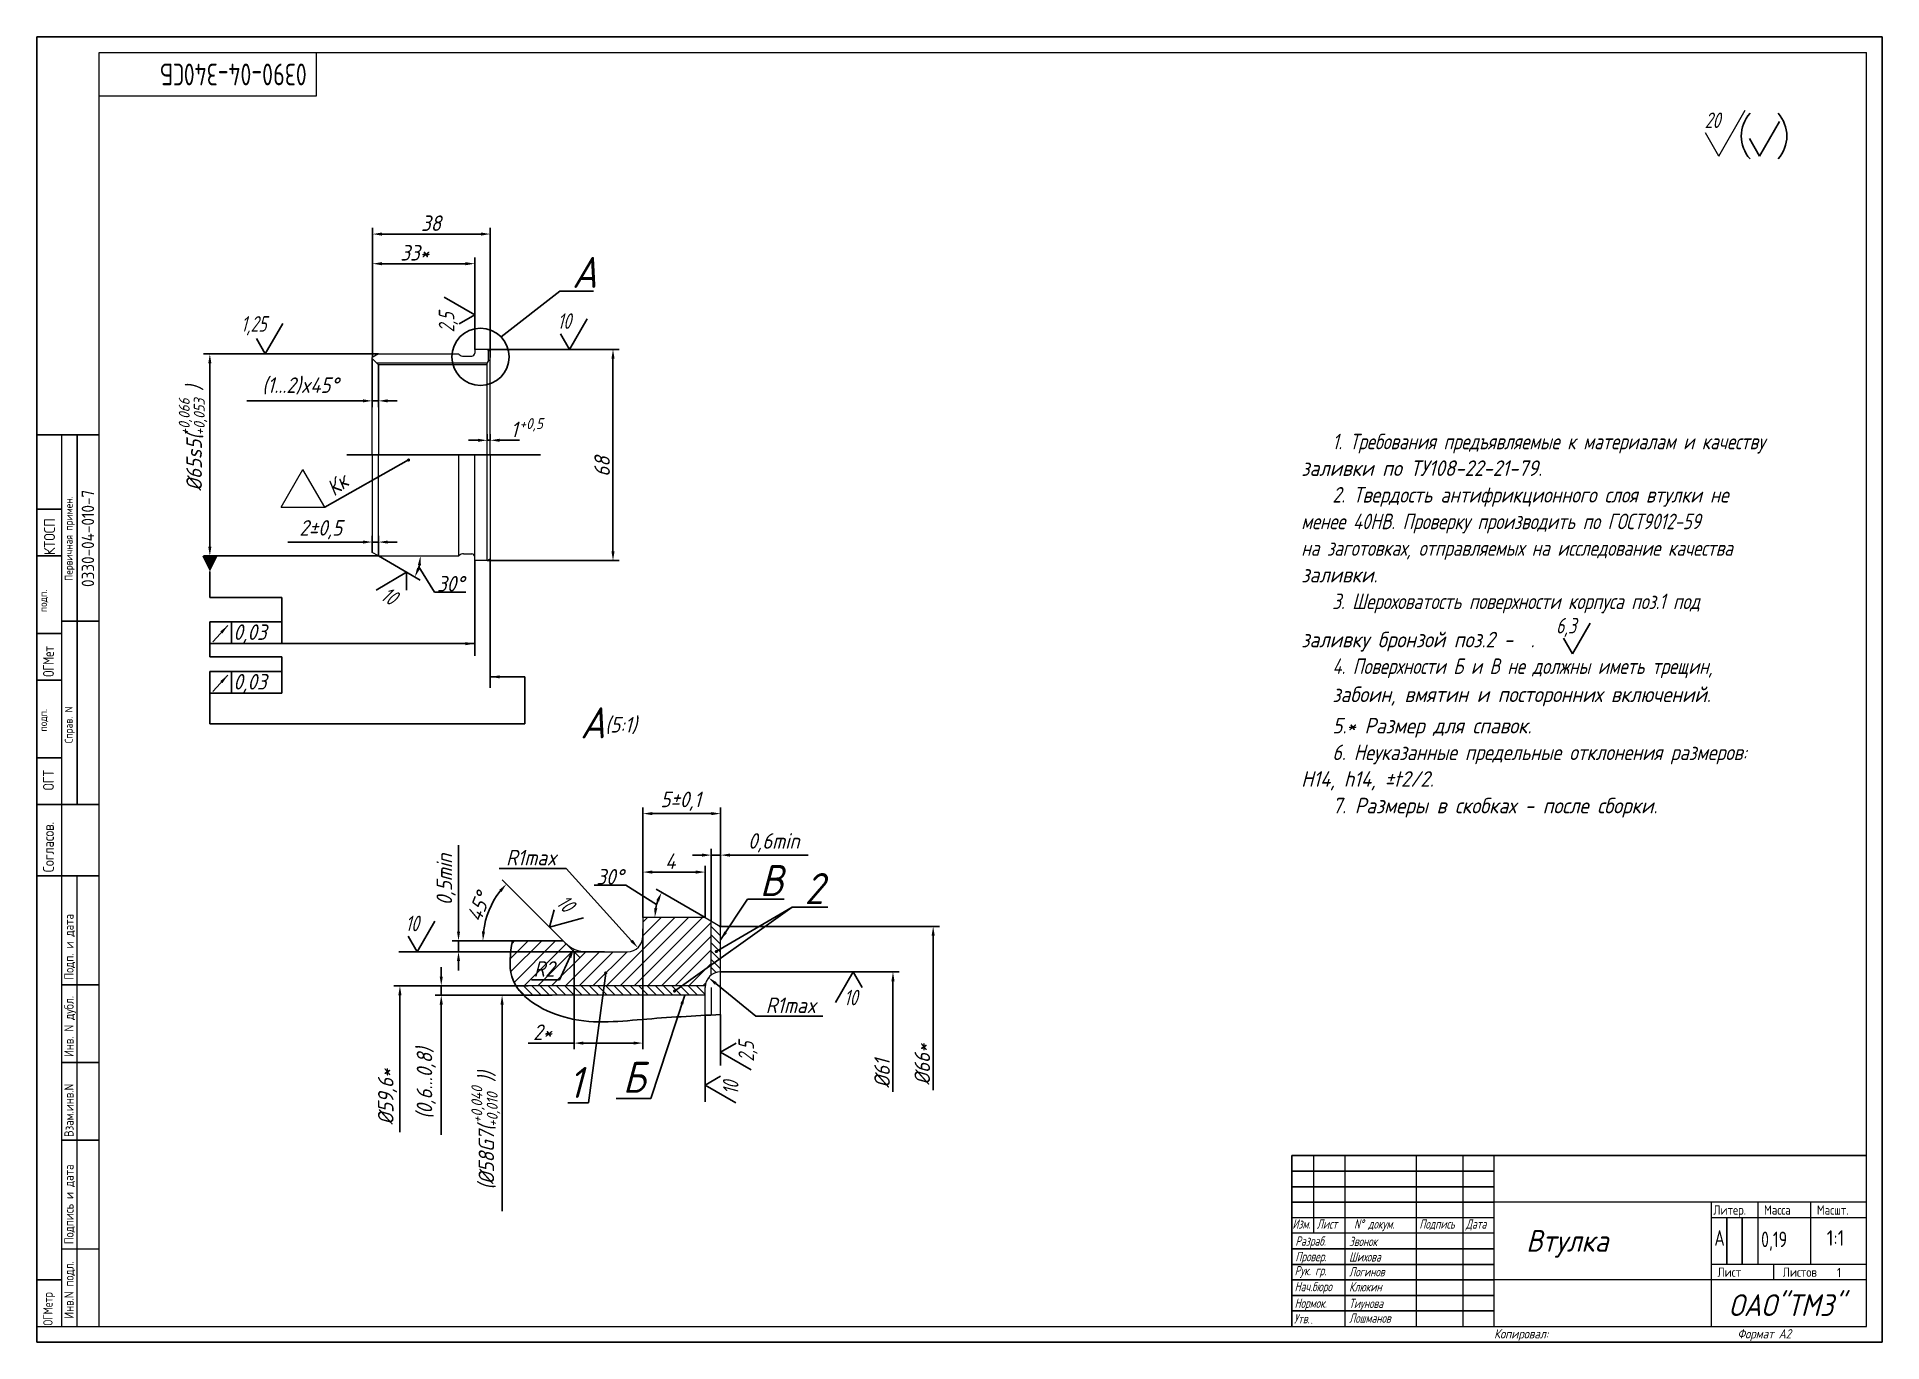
# Model space of a CAD drawing. Extents: x 7767 to 8361, y -579 to -159.
import ezdxf

# ---------------------------------------------------------------- set-up
doc = ezdxf.new("R2010")
doc.units = 0
doc.header["$MEASUREMENT"] = 0
doc.layers.get('0').update_dxf_attribs({"linetype": 'CONTINUOUS'})
doc.layers.get('DEFPOINTS').update_dxf_attribs({"linetype": 'CONTINUOUS'})
doc.layers.add('TOST', color=110, linetype='CONTINUOUS', lineweight=20)
doc.styles.get("Standard").update_dxf_attribs({"font": 'simplex.shx', "width": 0.85, "oblique": 15, "height": 5})
doc.dimstyles.get("Standard").update_dxf_attribs({"dimtxt": 5, "dimasz": 3, "dimexe": 2, "dimexo": 0, "dimgap": 1, "dimtad": 1, "dimdec": 0, "dimdsep": 46, "dimlunit": 6, "dimtxsty": 'STANDARD', "dimcen": 0.09, "dimclrt": 7, "dimadec": 0, "dimazin": 0, "dimtfac": 1, "dimtdec": 0, "dimtmove": 0, "dimatfit": 3, "dimfxl": 1, "dimtolj": 1, "dimtzin": 0, "dimarcsym": 0})

# ---------------------------------------------------------------- blocks, each defined once
blk = doc.blocks.new('*D445')
at = {"color": 0, "lineweight": -2, "transparency": 16777216}
for p, q in [((7875.24, -262.45), (7875.24, -278.03)), ((7877.24, -264.45), (7877.24, -278.03)), ((7872.24, -276.03), (7834.86, -276.03)), ((7877.24, -276.03), (7875.24, -276.03)), ((7880.24, -276.03), (7883.24, -276.03))]:
    blk.add_line(p, q, dxfattribs=at)
at = {"color": 0, "transparency": 16777216}
for points in [[(7872.24, -275.53), (7872.24, -276.53), (7875.24, -276.03)], [(7880.24, -275.53), (7880.24, -276.53), (7877.24, -276.03)]]:
    blk.add_solid(points, dxfattribs=at)
at = {"layer": 'DEFPOINTS', "color": 0, "transparency": 16777216}
for p in [(7875.24, -262.45), (7877.24, -264.45), (7877.24, -276.03)]:
    blk.add_point(p, dxfattribs=at)
at = {"color": 7, "transparency": 16777216, "insert": (7852.05, -271.22), "char_height": 5, "attachment_point": 5}
blk.add_mtext('\\A1;(1...2)x45%%d', dxfattribs=at)
blk = doc.blocks.new('_DOTSMALL')
at = {"color": 0, "linetype": 'ByBlock', "const_width": 0.5}
blk.add_lwpolyline([(-0.0625, 0, 1), (0.0625, 0, 1)], format="xyb", close=True, dxfattribs=at)
blk = doc.blocks.new('_NONE')
at = {"color": 0, "linetype": 'ByBlock'}
blk.add_circle((0, 0), 0.25, dxfattribs=at)
blk = doc.blocks.new('*D446')
at = {"color": 0, "lineweight": -2, "transparency": 16777216}
for p, q in [((7875.33, -262.05), (7875.33, -220.36)), ((7878.33, -222.36), (7910.24, -222.36)), ((7913.24, -262.05), (7913.24, -220.36))]:
    blk.add_line(p, q, dxfattribs=at)
at = {"color": 0, "transparency": 16777216}
for points in [[(7878.33, -221.86), (7878.33, -222.86), (7875.33, -222.36)], [(7910.24, -221.86), (7910.24, -222.86), (7913.24, -222.36)]]:
    blk.add_solid(points, dxfattribs=at)
at = {"layer": 'DEFPOINTS', "color": 0, "transparency": 16777216}
for p in [(7913.24, -222.36), (7875.33, -262.05), (7913.24, -262.05)]:
    blk.add_point(p, dxfattribs=at)
at = {"color": 7, "transparency": 16777216, "insert": (7894.14, -218.86), "char_height": 5, "attachment_point": 5}
blk.add_mtext('\\A1;38', dxfattribs=at)
blk = doc.blocks.new('*D447')
at = {"color": 0, "lineweight": -2, "transparency": 16777216}
for p, q in [((7875.33, -262.05), (7875.33, -229.89)), ((7908.24, -259.45), (7908.24, -229.89)), ((7878.33, -231.89), (7905.24, -231.89))]:
    blk.add_line(p, q, dxfattribs=at)
at = {"color": 0, "transparency": 16777216}
for points in [[(7878.33, -231.39), (7878.33, -232.39), (7875.33, -231.89)], [(7905.24, -231.39), (7905.24, -232.39), (7908.24, -231.89)]]:
    blk.add_solid(points, dxfattribs=at)
at = {"layer": 'DEFPOINTS', "color": 0, "transparency": 16777216}
for p in [(7908.24, -231.89), (7908.24, -259.45), (7875.33, -262.05)]:
    blk.add_point(p, dxfattribs=at)
at = {"color": 7, "transparency": 16777216, "insert": (7888.87, -228.39), "char_height": 5, "attachment_point": 5}
blk.add_mtext('\\A1;33*', dxfattribs=at)
blk = doc.blocks.new('*D448')
at = {"color": 0, "lineweight": -2, "transparency": 16777216}
for p, q in [((7877.24, -325.95), (7890.66, -333.7)), ((7890.28, -329.44), (7895.22, -337.59)), ((7895.22, -337.59), (7905.41, -337.59))]:
    blk.add_line(p, q, dxfattribs=at)
blk.add_arc((7877.24, -325.95), 13.5, 342.75906, 347.24094, dxfattribs=at)
at = {"color": 0, "transparency": 16777216}
for points in [[(7889.91, -328.87), (7890.9, -328.99), (7890.74, -325.95)], [(7890.59, -330.15), (7889.67, -329.75), (7888.93, -332.7)]]:
    blk.add_solid(points, dxfattribs=at)
at = {"layer": 'DEFPOINTS', "color": 0, "transparency": 16777216}
for p in [(7875.24, -324.79), (7877.24, -325.95), (7877.24, -325.95), (7903.1, -325.95), (7890.53, -328.29)]:
    blk.add_point(p, dxfattribs=at)
at = {"color": 7, "transparency": 16777216, "insert": (7900.41, -334.89), "char_height": 5, "attachment_point": 5}
blk.add_mtext('\\A1;30°', dxfattribs=at)
blk = doc.blocks.new('*D449')
at = {"color": 0, "lineweight": -2, "transparency": 16777216}
for p, q in [((7875.24, -324.79), (7875.24, -319.47)), ((7877.24, -325.95), (7877.24, -319.47)), ((7872.24, -321.47), (7848.09, -321.47)), ((7877.24, -321.47), (7875.24, -321.47)), ((7880.24, -321.47), (7883.24, -321.47))]:
    blk.add_line(p, q, dxfattribs=at)
at = {"color": 0, "transparency": 16777216}
for points in [[(7872.24, -320.97), (7872.24, -321.97), (7875.24, -321.47)], [(7880.24, -320.97), (7880.24, -321.97), (7877.24, -321.47)]]:
    blk.add_solid(points, dxfattribs=at)
at = {"layer": 'DEFPOINTS', "color": 0, "transparency": 16777216}
for p in [(7875.24, -321.47), (7875.24, -324.79), (7877.24, -325.95)]:
    blk.add_point(p, dxfattribs=at)
at = {"color": 7, "transparency": 16777216, "insert": (7858.66, -317.49), "char_height": 5, "attachment_point": 5}
blk.add_mtext('\\A1;2%%p0,5', dxfattribs=at)
blk = doc.blocks.new('*D450')
at = {"color": 0, "lineweight": -2, "transparency": 16777216}
for p, q in [((7877.24, -260.95), (7820.95, -260.95)), ((7822.95, -263.95), (7822.95, -322.95)), ((7877.24, -325.95), (7820.95, -325.95))]:
    blk.add_line(p, q, dxfattribs=at)
at = {"color": 0, "transparency": 16777216}
for points in [[(7822.45, -263.95), (7823.45, -263.95), (7822.95, -260.95)], [(7822.45, -322.95), (7823.45, -322.95), (7822.95, -325.95)]]:
    blk.add_solid(points, dxfattribs=at)
at = {"layer": 'DEFPOINTS', "color": 0, "transparency": 16777216}
for p in [(7877.24, -260.95), (7822.95, -325.95), (7877.24, -325.95)]:
    blk.add_point(p, dxfattribs=at)
at = {"color": 7, "transparency": 16777216, "insert": (7818.14, -288.08), "char_height": 5, "attachment_point": 5, "rotation": 90}
blk.add_mtext('\\A1;%%c65s5(     )', dxfattribs=at)
blk = doc.blocks.new('*D451')
at = {"color": 0, "lineweight": -2, "transparency": 16777216}
for p, q in [((7912.24, -259.45), (7954.73, -259.45)), ((7952.73, -262.45), (7952.73, -324.45)), ((7912.24, -327.45), (7954.73, -327.45))]:
    blk.add_line(p, q, dxfattribs=at)
at = {"color": 0, "transparency": 16777216}
for points in [[(7952.23, -262.45), (7953.23, -262.45), (7952.73, -259.45)], [(7952.23, -324.45), (7953.23, -324.45), (7952.73, -327.45)]]:
    blk.add_solid(points, dxfattribs=at)
at = {"layer": 'DEFPOINTS', "color": 0, "transparency": 16777216}
for p in [(7912.24, -259.45), (7912.24, -327.45), (7952.73, -327.45)]:
    blk.add_point(p, dxfattribs=at)
at = {"color": 7, "transparency": 16777216, "insert": (7949.23, -297.2), "char_height": 5, "attachment_point": 5, "rotation": 90}
blk.add_mtext('\\A1;68', dxfattribs=at)
blk = doc.blocks.new('*D452')
at = {"color": 0, "lineweight": -2, "transparency": 16777216}
for p, q in [((7909.24, -288.72), (7906.24, -288.72)), ((7912.24, -288.83), (7912.24, -286.72)), ((7912.24, -288.72), (7913.24, -288.72)), ((7913.24, -288.83), (7913.24, -286.72)), ((7916.24, -288.72), (7922.58, -288.72))]:
    blk.add_line(p, q, dxfattribs=at)
at = {"color": 0, "transparency": 16777216}
for points in [[(7909.24, -288.22), (7909.24, -289.22), (7912.24, -288.72)], [(7916.24, -288.22), (7916.24, -289.22), (7913.24, -288.72)]]:
    blk.add_solid(points, dxfattribs=at)
at = {"layer": 'DEFPOINTS', "color": 0, "transparency": 16777216}
for p in [(7912.24, -288.83), (7913.24, -288.72), (7913.24, -288.83)]:
    blk.add_point(p, dxfattribs=at)
at = {"color": 7, "transparency": 16777216, "insert": (7920.91, -285.22), "char_height": 5, "attachment_point": 5}
blk.add_mtext('\\A1;1', dxfattribs=at)
blk = doc.blocks.new('*D453')
at = {"color": 0, "lineweight": -2, "transparency": 16777216}
for p, q in [((7962.37, -442.29), (7962.37, -406.85)), ((7965.37, -408.85), (7984.37, -408.85)), ((7987.37, -445.17), (7987.37, -406.85))]:
    blk.add_line(p, q, dxfattribs=at)
at = {"color": 0, "transparency": 16777216}
for points in [[(7965.37, -408.35), (7965.37, -409.35), (7962.37, -408.85)], [(7984.37, -408.35), (7984.37, -409.35), (7987.37, -408.85)]]:
    blk.add_solid(points, dxfattribs=at)
at = {"layer": 'DEFPOINTS', "color": 0, "transparency": 16777216}
for p in [(7987.37, -408.85), (7962.37, -442.29), (7987.37, -445.17)]:
    blk.add_point(p, dxfattribs=at)
at = {"color": 7, "transparency": 16777216, "insert": (7974.5, -404.87), "char_height": 5, "attachment_point": 5}
blk.add_mtext('\\A1;5%%p0,1', dxfattribs=at)
blk = doc.blocks.new('*D454')
at = {"color": 0, "lineweight": -2, "transparency": 16777216}
for p, q in [((7984.37, -443.44), (7984.37, -420.21)), ((7987.37, -445.17), (7987.37, -420.21)), ((7981.37, -422.21), (7978.37, -422.21)), ((7984.37, -422.21), (7987.37, -422.21)), ((7990.37, -422.21), (8015.59, -422.21))]:
    blk.add_line(p, q, dxfattribs=at)
at = {"color": 0, "transparency": 16777216}
for points in [[(7981.37, -421.71), (7981.37, -422.71), (7984.37, -422.21)], [(7990.37, -421.71), (7990.37, -422.71), (7987.37, -422.21)]]:
    blk.add_solid(points, dxfattribs=at)
at = {"layer": 'DEFPOINTS', "color": 0, "transparency": 16777216}
for p in [(7984.37, -422.21), (7984.37, -443.44), (7987.37, -445.17)]:
    blk.add_point(p, dxfattribs=at)
at = {"color": 7, "transparency": 16777216, "insert": (8004.48, -418.23), "char_height": 5, "attachment_point": 5}
blk.add_mtext('\\A1;0,6min', dxfattribs=at)
blk = doc.blocks.new('*D455')
at = {"color": 0, "lineweight": -2, "transparency": 16777216}
for p, q in [((7962.37, -442.29), (7962.37, -425.67)), ((7965.37, -427.67), (7979.37, -427.67)), ((7982.37, -442.29), (7982.37, -425.67))]:
    blk.add_line(p, q, dxfattribs=at)
at = {"color": 0, "transparency": 16777216}
for points in [[(7965.37, -427.17), (7965.37, -428.17), (7962.37, -427.67)], [(7979.37, -427.17), (7979.37, -428.17), (7982.37, -427.67)]]:
    blk.add_solid(points, dxfattribs=at)
at = {"layer": 'DEFPOINTS', "color": 0, "transparency": 16777216}
for p in [(7982.37, -427.67), (7962.37, -442.29), (7982.37, -442.29)]:
    blk.add_point(p, dxfattribs=at)
at = {"color": 7, "transparency": 16777216, "insert": (7971.16, -424.17), "char_height": 5, "attachment_point": 5}
blk.add_mtext('\\A1;4', dxfattribs=at)
blk = doc.blocks.new('*D456')
at = {"color": 0, "lineweight": -2, "transparency": 16777216}
for p, q in [((7956.91, -431.89), (7946.72, -431.89)), ((7966.76, -438.1), (7956.91, -431.89)), ((7982.37, -442.29), (7966.64, -433.21))]:
    blk.add_line(p, q, dxfattribs=at)
blk.add_arc((7982.37, -442.29), 16.16, 160.65312, 169.34688, dxfattribs=at)
at = {"color": 0, "transparency": 16777216}
for points in [[(7966.99, -439.35), (7965.99, -439.25), (7966.21, -442.29)], [(7966.67, -436.72), (7967.58, -437.14), (7968.38, -434.21)]]:
    blk.add_solid(points, dxfattribs=at)
at = {"layer": 'DEFPOINTS', "color": 0, "transparency": 16777216}
for p in [(7966.46, -439.48), (7962.37, -442.29), (7982.37, -442.29), (7982.37, -442.29), (7987.37, -445.17)]:
    blk.add_point(p, dxfattribs=at)
at = {"color": 7, "transparency": 16777216, "insert": (7951.71, -429.19), "char_height": 5, "attachment_point": 5}
blk.add_mtext('\\A1;30°', dxfattribs=at)
blk = doc.blocks.new('*D457')
at = {"color": 0, "lineweight": -2, "transparency": 16777216}
for p, q in [((7998.71, -474.03), (7985.82, -463.52)), ((8020.24, -474.03), (7998.71, -474.03))]:
    blk.add_line(p, q, dxfattribs=at)
at = {"color": 0, "transparency": 16777216}
blk.add_solid([(7986.13, -463.14), (7985.5, -463.91), (7983.49, -461.63)], dxfattribs=at)
at = {"layer": 'DEFPOINTS', "color": 0, "transparency": 16777216}
for p in [(7983.49, -461.63), (7987.37, -464.79)]:
    blk.add_point(p, dxfattribs=at)
at = {"color": 7, "transparency": 16777216, "insert": (8009.98, -470.53), "char_height": 5, "attachment_point": 5}
blk.add_mtext('\\A1;R1max', dxfattribs=at)
blk = doc.blocks.new('*D458')
at = {"color": 0, "lineweight": -2, "transparency": 16777216}
for p, q in [((7935.51, -462.35), (7938.86, -455.09)), ((7926.54, -462.35), (7935.51, -462.35))]:
    blk.add_line(p, q, dxfattribs=at)
at = {"color": 0, "transparency": 16777216}
blk.add_solid([(7938.41, -454.88), (7939.32, -455.3), (7940.12, -452.36)], dxfattribs=at)
at = {"layer": 'DEFPOINTS', "color": 0, "transparency": 16777216}
for p in [(7944.32, -443.29), (7940.12, -452.36)]:
    blk.add_point(p, dxfattribs=at)
at = {"color": 7, "transparency": 16777216, "insert": (7930.53, -458.85), "char_height": 5, "attachment_point": 5}
blk.add_mtext('\\A1;R2', dxfattribs=at)
blk = doc.blocks.new('*D459')
at = {"color": 0, "lineweight": -2, "transparency": 16777216}
for p, q in [((7916.13, -426.5), (7937.65, -426.5)), ((7937.65, -426.5), (7958.71, -449.77))]:
    blk.add_line(p, q, dxfattribs=at)
at = {"color": 0, "transparency": 16777216}
blk.add_solid([(7959.08, -449.43), (7958.34, -450.1), (7960.72, -451.99)], dxfattribs=at)
at = {"layer": 'DEFPOINTS', "color": 0, "transparency": 16777216}
for p in [(7957.37, -448.29), (7960.72, -451.99)]:
    blk.add_point(p, dxfattribs=at)
at = {"color": 7, "transparency": 16777216, "insert": (7926.39, -423), "char_height": 5, "attachment_point": 5}
blk.add_mtext('\\A1;R1max', dxfattribs=at)
blk = doc.blocks.new('*D460')
at = {"color": 0, "lineweight": -2, "transparency": 16777216}
for p, q in [((7936.68, -449.79), (7917.01, -430.12)), ((7920.34, -449.79), (7908.86, -449.79))]:
    blk.add_line(p, q, dxfattribs=at)
blk.add_arc((7936.68, -449.79), 25.81, 141.66271, 173.33729, dxfattribs=at)
at = {"color": 0, "transparency": 16777216}
for points in [[(7916.05, -433.44), (7916.8, -434.11), (7918.42, -431.53)], [(7911.54, -446.82), (7910.54, -446.76), (7910.86, -449.79)]]:
    blk.add_solid(points, dxfattribs=at)
at = {"layer": 'DEFPOINTS', "color": 0, "transparency": 16777216}
for p in [(7914.32, -436.88), (7920.34, -449.79), (7936.68, -449.79), (7936.68, -449.79), (7937.25, -450.36)]:
    blk.add_point(p, dxfattribs=at)
at = {"color": 7, "transparency": 16777216, "insert": (7909.45, -438.93), "char_height": 5, "attachment_point": 5, "rotation": 68.26163}
blk.add_mtext('\\A1;45°', dxfattribs=at)
blk = doc.blocks.new('*D461')
at = {"color": 0, "lineweight": -2, "transparency": 16777216}
for p, q in [((7933.12, -467.29), (7915.02, -467.29)), ((7917.02, -470.29), (7917.02, -536.8))]:
    blk.add_line(p, q, dxfattribs=at)
at = {"color": 0, "transparency": 16777216}
blk.add_solid([(7916.52, -470.29), (7917.52, -470.29), (7917.02, -467.29)], dxfattribs=at)
at = {"layer": 'DEFPOINTS', "color": 0, "transparency": 16777216}
for p in [(7933.12, -467.29), (7917.02, -554.96), (7931.61, -554.96)]:
    blk.add_point(p, dxfattribs=at)
at = {"color": 7, "transparency": 16777216, "insert": (7912.22, -510.87), "char_height": 5, "attachment_point": 5, "rotation": 90}
blk.add_mtext('\\A1;(%%c58G7(     ))', dxfattribs=at)
blk = doc.blocks.new('*D462')
at = {"color": 0, "lineweight": -2, "transparency": 16777216}
for p, q in [((7897.44, -461.29), (7897.44, -458.29)), ((7925.45, -464.29), (7895.44, -464.29)), ((7917.02, -467.29), (7895.44, -467.29)), ((7897.44, -464.29), (7897.44, -467.29)), ((7897.44, -470.29), (7897.44, -512.18))]:
    blk.add_line(p, q, dxfattribs=at)
at = {"color": 0, "transparency": 16777216}
for points in [[(7896.94, -461.29), (7897.94, -461.29), (7897.44, -464.29)], [(7896.94, -470.29), (7897.94, -470.29), (7897.44, -467.29)]]:
    blk.add_solid(points, dxfattribs=at)
at = {"layer": 'DEFPOINTS', "color": 0, "transparency": 16777216}
for p in [(7897.44, -467.29), (7917.02, -467.29), (7925.45, -464.29)]:
    blk.add_point(p, dxfattribs=at)
at = {"color": 7, "transparency": 16777216, "insert": (7892.63, -495.65), "char_height": 5, "attachment_point": 5, "rotation": 90}
blk.add_mtext('\\A1;(0,6...0,8)', dxfattribs=at)
blk = doc.blocks.new('*D463')
at = {"color": 0, "lineweight": -2, "transparency": 16777216}
for p, q in [((7903, -446.79), (7903, -418.99)), ((7936.68, -449.79), (7901, -449.79)), ((7903, -453.29), (7903, -449.79)), ((7949.97, -453.29), (7901, -453.29)), ((7903, -456.29), (7903, -459.29))]:
    blk.add_line(p, q, dxfattribs=at)
at = {"color": 0, "transparency": 16777216}
for points in [[(7902.5, -446.79), (7903.5, -446.79), (7903, -449.79)], [(7902.5, -456.29), (7903.5, -456.29), (7903, -453.29)]]:
    blk.add_solid(points, dxfattribs=at)
at = {"layer": 'DEFPOINTS', "color": 0, "transparency": 16777216}
for p in [(7936.68, -449.79), (7903, -453.29), (7949.97, -453.29)]:
    blk.add_point(p, dxfattribs=at)
at = {"color": 7, "transparency": 16777216, "insert": (7899.02, -430.1), "char_height": 5, "attachment_point": 5, "rotation": 90}
blk.add_mtext('\\A1;0,5min', dxfattribs=at)
blk = doc.blocks.new('*D464')
at = {"color": 0, "lineweight": -2, "transparency": 16777216}
for p, q in [((7987.37, -459.79), (8044.86, -459.79)), ((8042.86, -462.79), (8042.86, -498.43))]:
    blk.add_line(p, q, dxfattribs=at)
at = {"color": 0, "transparency": 16777216}
blk.add_solid([(8042.36, -462.79), (8043.36, -462.79), (8042.86, -459.79)], dxfattribs=at)
at = {"layer": 'DEFPOINTS', "color": 0, "transparency": 16777216}
for p in [(7987.37, -459.79), (7987.37, -534.75), (8042.86, -534.75)]:
    blk.add_point(p, dxfattribs=at)
at = {"color": 7, "transparency": 16777216, "insert": (8039.36, -492.51), "char_height": 5, "attachment_point": 5, "rotation": 90}
blk.add_mtext('\\A1;%%c61', dxfattribs=at)
blk = doc.blocks.new('*D465')
at = {"color": 0, "lineweight": -2, "transparency": 16777216}
for p, q in [((7916.48, -464.29), (7882.14, -464.29)), ((7884.14, -467.29), (7884.14, -511.39))]:
    blk.add_line(p, q, dxfattribs=at)
at = {"color": 0, "transparency": 16777216}
blk.add_solid([(7883.64, -467.29), (7884.64, -467.29), (7884.14, -464.29)], dxfattribs=at)
at = {"layer": 'DEFPOINTS', "color": 0, "transparency": 16777216}
for p in [(7916.48, -464.29), (7884.05, -535.48), (7884.14, -535.48)]:
    blk.add_point(p, dxfattribs=at)
at = {"color": 7, "transparency": 16777216, "insert": (7880.16, -500), "char_height": 5, "attachment_point": 5, "rotation": 90}
blk.add_mtext('\\A1;%%c59,6*', dxfattribs=at)
blk = doc.blocks.new('*D466')
at = {"color": 0, "lineweight": -2, "transparency": 16777216}
for p, q in [((7962.37, -445.89), (7962.37, -484.7)), ((7940.18, -453.29), (7940.18, -484.7)), ((7940.18, -482.7), (7925.43, -482.7)), ((7959.37, -482.7), (7943.18, -482.7))]:
    blk.add_line(p, q, dxfattribs=at)
at = {"color": 0, "transparency": 16777216}
for points in [[(7943.18, -482.2), (7943.18, -483.2), (7940.18, -482.7)], [(7959.37, -482.2), (7959.37, -483.2), (7962.37, -482.7)]]:
    blk.add_solid(points, dxfattribs=at)
at = {"layer": 'DEFPOINTS', "color": 0, "transparency": 16777216}
for p in [(7962.37, -445.89), (7940.18, -453.29), (7962.37, -482.7)]:
    blk.add_point(p, dxfattribs=at)
at = {"color": 7, "transparency": 16777216, "insert": (7930.04, -479.2), "char_height": 5, "attachment_point": 5}
blk.add_mtext('\\A1;2*', dxfattribs=at)
blk = doc.blocks.new('*D654')
at = {"color": 0, "lineweight": -2, "transparency": 16777216}
for p, q in [((7987.37, -445.17), (8057.8, -445.17)), ((8055.8, -448.17), (8055.8, -497.9))]:
    blk.add_line(p, q, dxfattribs=at)
at = {"color": 0, "transparency": 16777216}
blk.add_solid([(8055.3, -448.17), (8056.3, -448.17), (8055.8, -445.17)], dxfattribs=at)
at = {"layer": 'DEFPOINTS', "color": 0, "transparency": 16777216}
for p in [(7987.37, -445.17), (7987.37, -517.32), (8055.8, -517.32)]:
    blk.add_point(p, dxfattribs=at)
at = {"color": 7, "transparency": 16777216, "insert": (8052.3, -489.55), "char_height": 5, "attachment_point": 5, "rotation": 90}
blk.add_mtext('\\A1;%%c66*', dxfattribs=at)

msp = doc.modelspace()

# ---------------------------------------------------------------- hatches: boundary and pattern name
h = msp.add_hatch()
h.set_pattern_fill('ANSI31', scale=25, style=0)
h.set_pattern_definition([(45, (8823.838, 948.053), (-2.2097087, 2.2097087), [])])
edge = h.paths.add_edge_path()
edge.add_arc((7987.37, -464.79), 5, 126.8699, 174.26083, ccw=False)
edge.add_line((7984.37, -460.79), (7984.37, -443.44))
edge.add_line((7984.37, -443.44), (7982.37, -442.29))
edge.add_line((7982.37, -442.29), (7962.37, -442.29))
edge.add_line((7962.37, -442.29), (7962.37, -448.29))
edge.add_arc((7957.37, -448.29), 5, -90, 0, ccw=False)
edge.add_line((7957.37, -453.29), (7944.32, -453.29))
edge.add_arc((7944.32, -443.29), 10, 225, 270, ccw=False)
edge.add_line((7937.25, -450.36), (7936.68, -449.79))
edge.add_line((7936.68, -449.79), (7920.34, -449.79))
edge.add_spline(control_points=[(7920.34, -449.79), (7919.71, -453.81), (7918.9, -459.05), (7920.92, -463.35), (7921.5, -464.29)], knot_values=[0, 0, 0, 0, 11.528161, 14.987394, 14.987394, 14.987394, 14.987394], degree=3, periodic=0)
edge.add_line((7921.5, -464.29), (7982.39, -464.29))
h.paths.add_polyline_path([(7924.97, -462.56), (7934.55, -462.56), (7936.54, -455.14), (7926.96, -455.14)], flags=24)
h = msp.add_hatch()
h.set_pattern_fill('ANSI31', scale=15, angle=90, style=0)
h.set_pattern_definition([(135, (8823.8382, 948.0529), (-1.3258252, -1.3258252), [])])
edge = h.paths.add_edge_path()
edge.add_spline(control_points=[(7921.5, -464.29), (7922.17, -465.36), (7923, -466.36), (7923.96, -467.29)], knot_values=[14.987394, 14.987394, 14.987394, 14.987394, 18.922567, 18.922567, 18.922567, 18.922567], degree=3, periodic=0)
edge.add_line((7923.96, -467.29), (7982.37, -467.29))
edge.add_line((7982.37, -467.29), (7982.37, -464.79))
edge.add_arc((7987.37, -464.79), 5, 174.26083, 180, ccw=False)
edge.add_line((7982.39, -464.29), (7921.5, -464.29))
h.paths.add_polyline_path([(7984.37, -460.79, -0.162278), (7987.37, -459.79), (7987.37, -445.17), (7984.37, -443.44)])

# ---------------------------------------------------------------- linework, layer by layer
at = {"color": 7}
for p, q in [((7767.28, -158.91), (8361.28, -158.91)), ((7767.28, -578.91), (7767.28, -158.91)), ((8361.28, -578.91), (8361.28, -158.91)), ((8321.84, -197.26), (8328.24, -186.17)), ((8321.84, -197.26), (8318.59, -191.63)), ((7908.24, -248.3), (7898.38, -242.61)), ((7908.24, -248.3), (7903.24, -251.19)), ((7840.8, -260.95), (7846.49, -251.09)), ((7938.69, -259.45), (7935.8, -254.45)), ((7938.69, -259.45), (7944.38, -249.59)), ((7840.8, -260.95), (7837.92, -255.95)), ((7767.28, -578.91), (7767.28, -281.91)), ((7767.28, -286.91), (7787.28, -286.91)), ((7780.28, -405.91), (7780.28, -286.91)), ((7929.37, -293.45), (7867.08, -293.45)), ((7767.28, -310.91), (7775.28, -310.91)), ((7767.28, -325.91), (7775.28, -325.91)), ((7822.95, -330.95), (7822.95, -339.26)), ((7886.26, -331.16), (7876.44, -336.9)), ((7886.26, -331.16), (7886.29, -336.93)), ((7908.24, -327.45), (7908.24, -358.04)), ((7913.24, -326.87), (7913.24, -368.34)), ((7846.16, -339.26), (7822.95, -339.26)), ((7846.16, -347.16), (7846.16, -339.26)), ((7775.28, -346.91), (7787.28, -346.91)), ((7822.95, -347.16), (7846.16, -347.16)), ((7822.95, -347.16), (7822.95, -354.16)), ((7829.95, -347.16), (7829.95, -354.16)), ((7846.16, -347.16), (7846.16, -354.16)), ((8261.64, -357.4), (8267.33, -347.55)), ((7767.28, -350.91), (7775.28, -350.91)), ((7822.95, -354.16), (7846.16, -354.16)), ((7822.95, -354.16), (7846.16, -354.16)), ((7822.95, -354.16), (7822.95, -358.41)), ((8261.64, -357.4), (8258.75, -352.4)), ((7822.95, -358.41), (7846.16, -358.41)), ((7846.16, -358.41), (7846.16, -363.14)), ((7767.28, -365.91), (7775.28, -365.91)), ((7822.95, -363.14), (7846.16, -363.14)), ((7822.95, -363.14), (7822.95, -370.14)), ((7829.95, -363.14), (7829.95, -370.14)), ((7846.16, -363.14), (7846.16, -370.14)), ((7822.95, -370.14), (7846.16, -370.14)), ((7822.95, -370.14), (7846.16, -370.14)), ((7767.28, -390.91), (7775.28, -390.91)), ((7767.28, -405.91), (7787.28, -405.91)), ((7767.28, -428.91), (7787.28, -428.91)), ((7889.73, -453.29), (7895.42, -443.43)), ((7932.25, -445.36), (7933.75, -439.79)), ((7932.25, -445.36), (7943.25, -442.42)), ((7889.73, -453.29), (7886.84, -448.29)), ((7901, -453.29), (7883.77, -453.29)), ((8030.1, -459.79), (8024.41, -469.64)), ((8030.1, -459.79), (8032.99, -464.79)), ((7775.09, -463.91), (7787.28, -463.91)), ((7982.37, -473.76), (7982.37, -501.57)), ((7987.37, -473.5), (7987.37, -489.88)), ((7987.37, -485.65), (7992.37, -482.76)), ((7987.37, -485.65), (7997.23, -491.34)), ((7775.28, -488.91), (7787.28, -488.91)), ((7982.37, -496.24), (7987.37, -493.36)), ((7982.37, -496.24), (7992.23, -501.93)), ((7775.28, -513.91), (7787.28, -513.91)), ((8236.28, -523.91), (8171.28, -523.91)), ((8236.28, -528.91), (8171.28, -528.91)), ((8236.28, -533.91), (8171.28, -533.91)), ((8311.28, -538.91), (8311.28, -553.91)), ((8316.28, -538.91), (8316.28, -553.91)), ((8236.28, -548.91), (8171.28, -548.91)), ((8236.28, -553.91), (8171.28, -553.91)), ((7775.28, -558.91), (7767.28, -558.91)), ((8236.28, -558.91), (8171.28, -558.91)), ((8236.28, -563.91), (8171.28, -563.91)), ((8236.28, -568.91), (8171.28, -568.91)), ((7767.28, -578.91), (8361.28, -578.91))]:
    msp.add_line(p, q, dxfattribs=at)
at = {"color": 7, "const_width": 0.5}
for points in [[(7886.68, -295.06, 1), (7887.18, -295.06, 1)], [(7985.74, -453.24, 1), (7986.24, -453.24, 1)], [(7950.13, -460.15, 1), (7950.63, -460.15, 1)], [(7972.3, -465.95, 1), (7972.8, -465.95, 1)]]:
    msp.add_lwpolyline(points, format="xyb", close=True, dxfattribs=at)
at = {"color": 7}
msp.add_lwpolyline([(7822.95, -325.95, 5, 0, 0), (7822.95, -330.95, 0, 0, 0)], format="xyseb", dxfattribs=at)
msp.add_circle((7910.07, -261.87), 9.23, dxfattribs=at)
for centre, start, end in [((8326.91, -190.82), 137.99914, 222.00086), ((8319.65, -190.82), 317.99914, 42.00086)]:
    msp.add_arc(centre, 10.96, start, end, dxfattribs=at)
msp.add_open_spline([(7920.34, -449.79), (7919.71, -453.81), (7917.95, -465.25), (7938.64, -477.57), (7962.05, -474.83), (7978.92, -473.94), (7987.37, -473.5)], degree=3, knots=[0, 0, 0, 0, 11.528161, 32.748941, 57.941659, 83.256961, 83.256961, 83.256961, 83.256961], dxfattribs=at)
at = {"layer": 'TOST', "color": 7}
for p, q in [((7787.28, -163.91), (8356.28, -163.91)), ((7787.28, -573.91), (7787.28, -163.91)), ((7857.28, -177.91), (7857.28, -163.91)), ((8356.28, -573.91), (8356.28, -163.91)), ((7787.28, -177.91), (7857.28, -177.91)), ((8308.72, -197.26), (8317.25, -182.48)), ((8308.72, -197.26), (8304.39, -189.76)), ((7877.24, -260.95), (7875.24, -262.1)), ((7877.24, -260.95), (7903.1, -260.95)), ((7903.1, -260.95), (7903.21, -261.06)), ((7912.24, -259.45), (7908.24, -259.45)), ((7908.24, -259.45), (7908.24, -260.65)), ((7912.24, -259.45), (7913.24, -260.03)), ((7912.64, -263.15), (7912.64, -259.68)), ((7913.24, -293.45), (7913.24, -260.03)), ((7875.24, -293.45), (7875.24, -262.1)), ((7875.24, -262.45), (7877.24, -264.45)), ((7912.24, -263.85), (7876.64, -263.85)), ((7912.24, -264.45), (7877.24, -264.45)), ((7877.24, -264.45), (7877.24, -293.45)), ((7904.63, -261.65), (7907.24, -261.65)), ((7912.24, -293.45), (7912.24, -263.95)), ((7913.24, -262.95), (7913.24, -262.95)), ((7775.28, -573.91), (7775.28, -286.91)), ((7787.28, -573.91), (7787.28, -286.91)), ((7875.24, -293.45), (7875.24, -324.79)), ((7877.24, -325.95), (7877.24, -293.45)), ((7903.1, -325.95), (7903.1, -293.45)), ((7908.24, -327.45), (7908.24, -293.45)), ((7912.24, -327.45), (7912.24, -293.45)), ((7913.24, -293.45), (7913.24, -326.87)), ((7845.93, -310.23), (7852.93, -298.11)), ((7859.93, -310.23), (7852.93, -298.11)), ((7845.93, -310.23), (7859.93, -310.23)), ((7877.24, -325.95), (7875.24, -324.79)), ((7877.24, -325.95), (7903.1, -325.95)), ((7903.1, -325.95), (7903.21, -325.83)), ((7904.63, -325.25), (7907.24, -325.25)), ((7908.24, -327.45), (7908.24, -326.25)), ((7912.24, -327.45), (7908.24, -327.45)), ((7912.24, -327.45), (7908.24, -327.45)), ((7912.24, -327.45), (7913.24, -326.87)), ((7912.24, -327.45), (7913.24, -326.87)), ((7780.28, -573.91), (7780.28, -428.91)), ((7932.25, -445.36), (7942.08, -455.19)), ((7982.37, -442.29), (7962.37, -442.29)), ((7962.37, -442.29), (7962.37, -448.29)), ((7982.37, -442.29), (7987.37, -445.17)), ((7984.37, -460.79), (7984.37, -443.44)), ((7987.37, -473.5), (7987.37, -445.17)), ((7920.34, -449.79), (7936.68, -449.79)), ((7944.32, -453.29), (7957.37, -453.29)), ((7987.37, -459.79), (7987.37, -459.79)), ((7982.39, -464.29), (7921.5, -464.29)), ((7982.37, -467.29), (7923.96, -467.29)), ((7982.37, -473.76), (7982.37, -464.79)), ((7984.37, -464.85), (7984.37, -473.65)), ((8356.28, -518.91), (8171.28, -518.91)), ((8171.28, -518.91), (8356.28, -518.91)), ((8171.28, -518.91), (8171.28, -573.91)), ((8171.28, -573.91), (8171.28, -518.91)), ((8178.28, -518.91), (8178.28, -543.91)), ((8188.28, -518.91), (8188.28, -573.91)), ((8211.28, -518.91), (8211.28, -573.91)), ((8226.28, -518.91), (8226.28, -573.91)), ((8236.28, -518.91), (8236.28, -573.91)), ((8356.28, -533.91), (8236.28, -533.91)), ((8306.28, -533.91), (8306.28, -573.91)), ((8321.28, -533.91), (8321.28, -553.91)), ((8338.28, -533.91), (8338.28, -553.91)), ((8236.28, -538.91), (8171.28, -538.91)), ((8356.28, -538.91), (8306.28, -538.91)), ((8236.28, -543.91), (8171.28, -543.91)), ((7775.28, -548.91), (7787.28, -548.91)), ((8356.28, -553.91), (8306.28, -553.91)), ((8326.28, -553.91), (8326.28, -558.91)), ((8356.28, -558.91), (8236.28, -558.91)), ((7767.28, -573.91), (8356.28, -573.91))]:
    msp.add_line(p, q, dxfattribs=at)
for centre, radius, start, end in [((7904.63, -259.65), 2, 225, 270), ((7907.24, -260.65), 1, 270, 0), ((7913.24, -263.95), 1, 90, 180), ((7904.63, -327.25), 2, 90, 135), ((7907.24, -326.25), 1, 0, 90), ((7944.32, -443.29), 10, 225, 270), ((7957.37, -448.29), 5, 270, 0), ((7987.37, -464.79), 5, 90, 180)]:
    msp.add_arc(centre, radius, start, end, dxfattribs=at)

# ---------------------------------------------------------------- texts
at = {"color": 7}
for s, height, width, p in [('Первичная примен.', 2.5, 0.85, (7778.77, -333.94)), ('КТОСП', 3.5, 0.85, (7773.09, -325.64)), ('подп.', 2.5, 0.85, (7770.52, -344.03)), ('ОГМет', 3.5, 0.7, (7772.75, -364.81)), ('подп.', 2.5, 0.85, (7770.52, -382.44)), ('Справ. N', 2.5, 0.85, (7778.77, -386.2)), ('ОГТ', 3.5, 0.8, (7772.75, -401.37)), ('Согласов.', 3.5, 0.8, (7772.75, -427.7)), ('Подп. и дата', 3, 0.8, (7779.09, -462.31)), ('Инв. N дубл.', 3, 0.8, (7779.09, -487.16)), ('Взам.инв.N', 3, 0.8, (7779.09, -512.89)), ('Подпись и дата', 3, 0.8, (7779.09, -547.43)), ('Инв.N подл.', 3, 0.8, (7779.09, -571.39)), ('ОГМетр', 3, 0.75, (7772.32, -573.59))]:
    msp.add_text(s, height=height, rotation=90, dxfattribs=dict(at, width=width)).set_placement(p)
at = {"color": 7, "oblique": 15, "width": 0.7}
for s, p in [('Изм.', (8171.46, -542.41)), ('Лист', (8179.28, -542.41)), ('N%%d докум.', (8191.28, -542.41)), ('Подпись', (8212.32, -542.41)), ('Дата', (8227.28, -542.41)), ('Разраб.', (8172.4, -547.91)), ('Звонок', (8189.69, -548.02)), ('Провер.', (8172.4, -552.91)), ('Шихова', (8189.69, -553)), ('Рук. гр.', (8172.16, -557.43)), ('Логинов', (8189.69, -557.79)), ('Нач.бюро', (8172.16, -562.56)), ('Клюкин', (8189.69, -562.64)), ('Утв.', (8171.92, -572.91)), ('Нормок.', (8172.16, -567.91)), ('Лошманов', (8189.69, -572.71)), ('Тиунова', (8189.69, -567.97))]:
    msp.add_text(s, height=3, dxfattribs=at).set_placement(p)
at = {"color": 7, "width": 0.7}
for p in [(8174.51, -568.01), (8177.38, -573.06)]:
    msp.add_text('.', height=3, dxfattribs=at).set_placement(p)
at = {"color": 7, "char_height": 10}
for s, insert, attachment_point in [('А', (7939.58, -234.69), 4), ('В', (7999.99, -430.4), 4), ('2', (8014.44, -432.97), 4), ('1', (7942.87, -495.37), 6), ('Б', (7963.12, -493.69), 6)]:
    msp.add_mtext(s, dxfattribs=dict(at, insert=insert, attachment_point=attachment_point))
at = {"layer": 'TOST', "color": 7}
for s, height, rotation, width, p in [('0390-04-340СБ', 7, 180, 0.7, (7854.13, -167.49)), ('0330-04-010-7', 4, 90, 0.85, (7785.69, -335.92))]:
    msp.add_text(s, height=height, rotation=rotation, dxfattribs=dict(at, width=width)).set_placement(p)
at = {"layer": 'TOST', "color": 7, "oblique": 15}
for s, height, width, p in [('20', 5, 0.7, (8304.18, -188.24)), ('1,25', 5, 0.7, (7832.99, -253.76)), ('10', 5, 0.7, (7934.87, -252.86)), ('+0,5', 3.5, 0.85, (7922.63, -285.09)), ('1. Требования предъявляемые к материалам и качеству', 5, 0.75, (8184.3, -291.62)), ('заливки по ТУ108-22-21-79.', 5, 0.85, (8174.3, -300.19)), ('2. Твердость антифрикционного слоя втулки не', 5, 0.8, (8184.3, -308.76)), ('менее 40НВ. Проверку производить по ГОСТ9012-59', 5, 0.75, (8174.3, -317.33)), ('на заготовках, отправляемых на исследование качества', 5, 0.75, (8174.3, -325.9)), ('заливки.', 5, 0.85, (8174.3, -334.47)), ('3. Шероховатость поверхности корпуса поз.1 под', 5, 0.75, (8184.3, -343.04)), ('0,03', 5, 0.85, (7830.52, -352.96)), ('заливку бронзой поз.2 -  .', 5, 0.85, (8174.3, -355.35)), ('6,3', 5, 0.7, (8256.31, -350.87)), ('4. Поверхности Б и В не должны иметь трещин, ', 5, 0.75, (8184.3, -363.92)), ('0,03', 5, 0.85, (7830.52, -368.93)), ('забоин, вмятин и посторонних включений.', 5, 0.85, (8184.3, -372.96)), ('А', 10, 0.85, (7942.23, -384.64)), ('(5:1)', 5, 0.85, (7950.19, -382.76)), ('5.* Размер для спавок.', 5, 0.85, (8184.3, -383.05)), ('6. Неуказанные предельные отклонения размеров:', 5, 0.8, (8184.3, -391.63)), ('H14, h14, %%pt2/2.', 5, 0.85, (8174.3, -400.2)), ('7. Размеры в скобках - после сборки.', 5, 0.85, (8184.3, -408.77)), ('10', 5, 0.7, (7885.91, -446.7)), ('10', 5, 0.7, (8027.1, -470.54)), ('Втулка', 7, 0.85, (8246.69, -549.84)), ('ОАО"ТМЗ"', 7, 0.85, (8311.9, -570.53)), ('Копировал:', 3, 0.81, (8236.36, -577.75)), ('Формат А2', 3, 0.81, (8314.69, -577.75))]:
    msp.add_text(s, height=height, dxfattribs=dict(at, width=width)).set_placement(p)
for s, height, rotation, width, p in [('2,5', 5, 90, 0.7, (7901.65, -253.98)), ('+0,066', 3.5, 90, 0.85, (7816.45, -287.16)), ('+0,053', 3.5, 90, 0.85, (7821.29, -287.16)), ('Кк', 5, 37.70252, 0.85, (7862.94, -306.95)), ('10', 5, 329.84841, 0.7, (7877.63, -339.87)), ('10', 5, 315, 0.7, (7934.21, -438.01)), ('2,5', 5, 90, 0.7, (7998.12, -488.65)), ('+0,040', 3.5, 90, 0.85, (7910.65, -508.49)), ('+0,010', 3.5, 90, 0.85, (7915.6, -509.71)), ('10', 5, 90, 0.7, (7993.12, -499.25))]:
    msp.add_text(s, height=height, rotation=rotation, dxfattribs=dict(at, width=width)).set_placement(p)
at = {"layer": 'TOST', "color": 7}
for s, height, width, p in [('Литер.', 3, 0.81, (8306.94, -537.91)), ('Масса', 3, 0.81, (8323.28, -537.91)), ('Масшт.', 3, 0.81, (8340.28, -537.91)), ('А', 5, 0.71, (8307.29, -547.9)), ('0,19', 5, 0.71, (8322.33, -548.36)), ('1:1', 5, 0.81, (8343.49, -547.9)), ('Лист', 3, 0.81, (8308.28, -557.91)), ('Листов', 3, 0.81, (8329.28, -557.91)), ('1', 3, 0.81, (8346.79, -558.04))]:
    msp.add_text(s, height=height, dxfattribs=dict(at, width=width)).set_placement(p)

# ---------------------------------------------------------------- dimensions: what is measured, and where the dimension line sits
at = {"color": 7}
for base, p1, p2, override, picture, middle in [((7913.24, -222.36), (7875.33, -262.05), (7913.24, -262.05), {"dimblk1": 'NONE', "dimblk2": 'DOTSMALL'}, '*D446', (7894.14, -222.36)), ((7913.24, -288.72), (7912.24, -288.83), (7913.24, -288.83), {"dimblk1": 'NONE', "dimblk2": 'DOTSMALL'}, '*D452', (7920.91, -288.72)), ((7982.37, -427.67), (7962.37, -442.29), (7982.37, -442.29), {"dimlfac": 0.2, "dimblk1": 'NONE', "dimblk2": 'DOTSMALL'}, '*D455', (7971.16, -427.67))]:
    dim = msp.add_linear_dim(base=base, p1=p1, p2=p2, dimstyle='STANDARD', override=override, dxfattribs=at)
    dim.commit()
    dim.dimension.update_dxf_attribs({"geometry": picture, "text_midpoint": middle, "dimtype": 160})
for base, p1, p2, text, override, picture, middle in [((7908.24, -231.89), (7875.33, -262.05), (7908.24, -259.45), '<>*', {"dimblk1": 'NONE', "dimblk2": 'DOTSMALL'}, '*D447', (7888.87, -231.89)), ((7877.24, -276.03), (7875.24, -262.45), (7877.24, -264.45), '(1...<>)x45%%d', {"dimblk1": 'NONE', "dimblk2": 'DOTSMALL'}, '*D445', (7852.05, -276.03)), ((7875.24, -321.47), (7877.24, -325.95), (7875.24, -324.79), '<>%%p0,5', {"dimblk1": 'NONE', "dimblk2": 'DOTSMALL'}, '*D449', (7858.66, -321.47)), ((7987.37, -408.85), (7962.37, -442.29), (7987.37, -445.17), '<>%%p0,1', {"dimlfac": 0.2, "dimblk1": 'NONE', "dimblk2": 'DOTSMALL'}, '*D453', (7974.5, -408.85)), ((7984.37, -422.21), (7987.37, -445.17), (7984.37, -443.44), '<>min', {"dimdec": 1, "dimlfac": 0.2, "dimblk1": 'NONE', "dimblk2": 'DOTSMALL'}, '*D454', (8004.48, -422.21)), ((7962.37, -482.7), (7940.18, -453.29), (7962.37, -445.89), '2*', {"dimblk1": 'NONE', "dimblk2": 'DOTSMALL'}, '*D466', (7930.04, -482.7))]:
    dim = msp.add_linear_dim(base=base, p1=p1, p2=p2, text=text, dimstyle='STANDARD', override=override, dxfattribs=at)
    dim.commit()
    dim.dimension.update_dxf_attribs({"geometry": picture, "text_midpoint": middle, "dimtype": 160})
for base, p1, p2, text, override, picture, middle in [((7822.95, -325.95), (7877.24, -260.95), (7877.24, -325.95), '%%c<>s5(     )', {"dimblk1": 'NONE', "dimblk2": 'DOTSMALL'}, '*D450', (7822.95, -288.08)), ((7903, -453.29), (7936.68, -449.79), (7949.97, -453.29), '0,5min', {"dimdec": 1, "dimlfac": 0.2, "dimblk1": 'NONE', "dimblk2": 'DOTSMALL'}, '*D463', (7903, -430.1)), ((8055.8, -517.32), (7987.37, -445.17), (7987.37, -517.32), '%%c66*', {"dimse2": 1, "dimsd2": 1}, '*D654', (8055.8, -489.55)), ((7897.44, -467.29), (7925.45, -464.29), (7917.02, -467.29), '(<>...0,8)', {"dimdec": 1, "dimlfac": 0.2, "dimblk1": 'NONE', "dimblk2": 'DOTSMALL'}, '*D462', (7897.44, -495.65)), ((8042.86, -534.75), (7987.37, -459.79), (7987.37, -534.75), '%%c61', {"dimse2": 1, "dimsd2": 1}, '*D464', (8042.86, -492.51)), ((7884.14, -535.48), (7916.48, -464.29), (7884.05, -535.48), '%%c59,6*', {"dimse2": 1, "dimsd2": 1}, '*D465', (7884.14, -500)), ((7917.02, -554.96), (7933.12, -467.29), (7931.61, -554.96), '(%%c58G7(     ))', {"dimse2": 1, "dimsd2": 1}, '*D461', (7917.02, -510.87))]:
    dim = msp.add_linear_dim(base=base, p1=p1, p2=p2, angle=90, text=text, dimstyle='STANDARD', override=override, dxfattribs=at)
    dim.commit()
    dim.dimension.update_dxf_attribs({"geometry": picture, "text_midpoint": middle, "dimtype": 160})
dim = msp.add_linear_dim(base=(7952.73, -327.45), p1=(7912.24, -259.45), p2=(7912.24, -327.45), angle=90, dimstyle='STANDARD', override={"dimblk1": 'NONE', "dimblk2": 'DOTSMALL'}, dxfattribs=at)
dim.commit()
dim.dimension.update_dxf_attribs({"geometry": '*D451', "text_midpoint": (7952.73, -297.2), "dimtype": 160})
for base, line1, line2, override, picture, middle in [((7890.53, -328.29), ((7877.24, -325.95), (7903.1, -325.95)), ((7877.24, -325.95), (7875.24, -324.79)), {"dimgap": 0.2, "dimtih": 1, "dimtoh": 1, "dimblk1": 'NONE', "dimblk2": 'DOTSMALL', "dimazin": 2, "dimtmove": 1}, '*D448', (7900.41, -334.89)), ((7966.46, -439.48), ((7982.37, -442.29), (7962.37, -442.29)), ((7982.37, -442.29), (7987.37, -445.17)), {"dimgap": 0.2, "dimtih": 1, "dimtoh": 1, "dimblk1": 'NONE', "dimblk2": 'DOTSMALL', "dimazin": 2, "dimtmove": 1}, '*D456', (7951.71, -429.19)), ((7914.32, -436.88), ((7920.34, -449.79), (7936.68, -449.79)), ((7936.68, -449.79), (7937.25, -450.36)), {"dimblk1": 'NONE', "dimblk2": 'DOTSMALL', "dimazin": 2}, '*D460', (7912.7, -440.23))]:
    dim = msp.add_angular_dim_2l(base=base, line1=line1, line2=line2, dimstyle='STANDARD', override=override, dxfattribs=at)
    dim.commit()
    dim.dimension.update_dxf_attribs({"geometry": picture, "text_midpoint": middle, "dimtype": 162})
for center, mpoint, override, picture, middle in [((7957.37, -448.29), (7960.72, -451.99), {"dimtih": 1, "dimtoh": 1, "dimlfac": 0.2, "dimcen": 0, "dimtofl": 0, "dimtmove": 1}, '*D459', (7937.65, -426.5)), ((7987.37, -464.79), (7983.49, -461.63), {"dimtih": 1, "dimtoh": 1, "dimlfac": 0.2, "dimblk1": 'NONE', "dimblk2": 'DOTSMALL', "dimtmove": 1}, '*D457', (7998.71, -474.03))]:
    dim = msp.add_radius_dim(center=center, mpoint=mpoint, text='<>max', dimstyle='STANDARD', override=override, dxfattribs=at)
    dim.commit()
    dim.dimension.update_dxf_attribs({"geometry": picture, "text_midpoint": middle, "dimtype": 164})
dim = msp.add_radius_dim(center=(7944.32, -443.29), mpoint=(7940.12, -452.36), dimstyle='STANDARD', override={"dimtih": 1, "dimtoh": 1, "dimlfac": 0.2, "dimcen": 0, "dimtofl": 0, "dimtmove": 1}, dxfattribs=at)
dim.commit()
dim.dimension.update_dxf_attribs({"geometry": '*D458', "text_midpoint": (7935.51, -462.35), "dimtype": 164})

# ---------------------------------------------------------------- leaders
at = {"color": 7, "has_arrowhead": 0, "annotation_type": 0, "has_hookline": 1, "hookline_direction": 0, "text_width": 6.88}
msp.add_leader([(7916.7, -255.45), (7935.58, -240.69), (7938.58, -240.69)], dimstyle='STANDARD', dxfattribs=at)
at = {"color": 7, "has_arrowhead": 0}
for points, override in [([(7886.93, -295.06), (7859.93, -310.23)], {"dimdec": 1}), ([(7985.99, -453.24), (8010.44, -438.97)], {"dimlfac": 0.5})]:
    msp.add_leader(points, dimstyle='STANDARD', override=override, dxfattribs=at)
at = {"color": 7}
for points in [[(7828.69, -348.36), (7823.89, -353.56)], [(7828.69, -364.34), (7823.89, -369.53)]]:
    msp.add_leader(points, dimstyle='STANDARD', override={"dimdec": 1}, dxfattribs=at)
for points in [[(7908.24, -354.16), (7845.11, -354.16)], [(7913.24, -364.85), (7924.33, -364.85), (7924.33, -379.93), (7822.95, -379.93), (7822.95, -370.14)]]:
    msp.add_leader(points, dimstyle='STANDARD', dxfattribs=at)
at = {"color": 7, "has_arrowhead": 0, "annotation_type": 0, "has_hookline": 1}
for points, hookline_direction, text_width in [([(7972.55, -465.95), (8010.44, -438.97), (8013.44, -438.97)], 0, 7.43), ([(7950.38, -460.15), (7944.88, -501.89), (7941.88, -501.89)], 1, 2.68)]:
    msp.add_leader(points, dimstyle='STANDARD', override={"dimlfac": 0.5}, dxfattribs=dict(at, hookline_direction=hookline_direction, text_width=text_width))
at = {"color": 7, "annotation_type": 0, "has_hookline": 1, "hookline_direction": 0, "text_width": 7.84}
msp.add_leader([(7987.37, -449.5), (7995.99, -436.4), (7998.99, -436.4)], dimstyle='STANDARD', override={"dimlfac": 0.5}, dxfattribs=at)
at = {"color": 7, "annotation_type": 0, "has_hookline": 1, "hookline_direction": 1, "text_width": 7.13}
msp.add_leader([(7975.84, -467.29), (7964.91, -500.48), (7961.91, -500.48)], dimstyle='STANDARD', dxfattribs=at)

doc.saveas('drawing.dxf')
